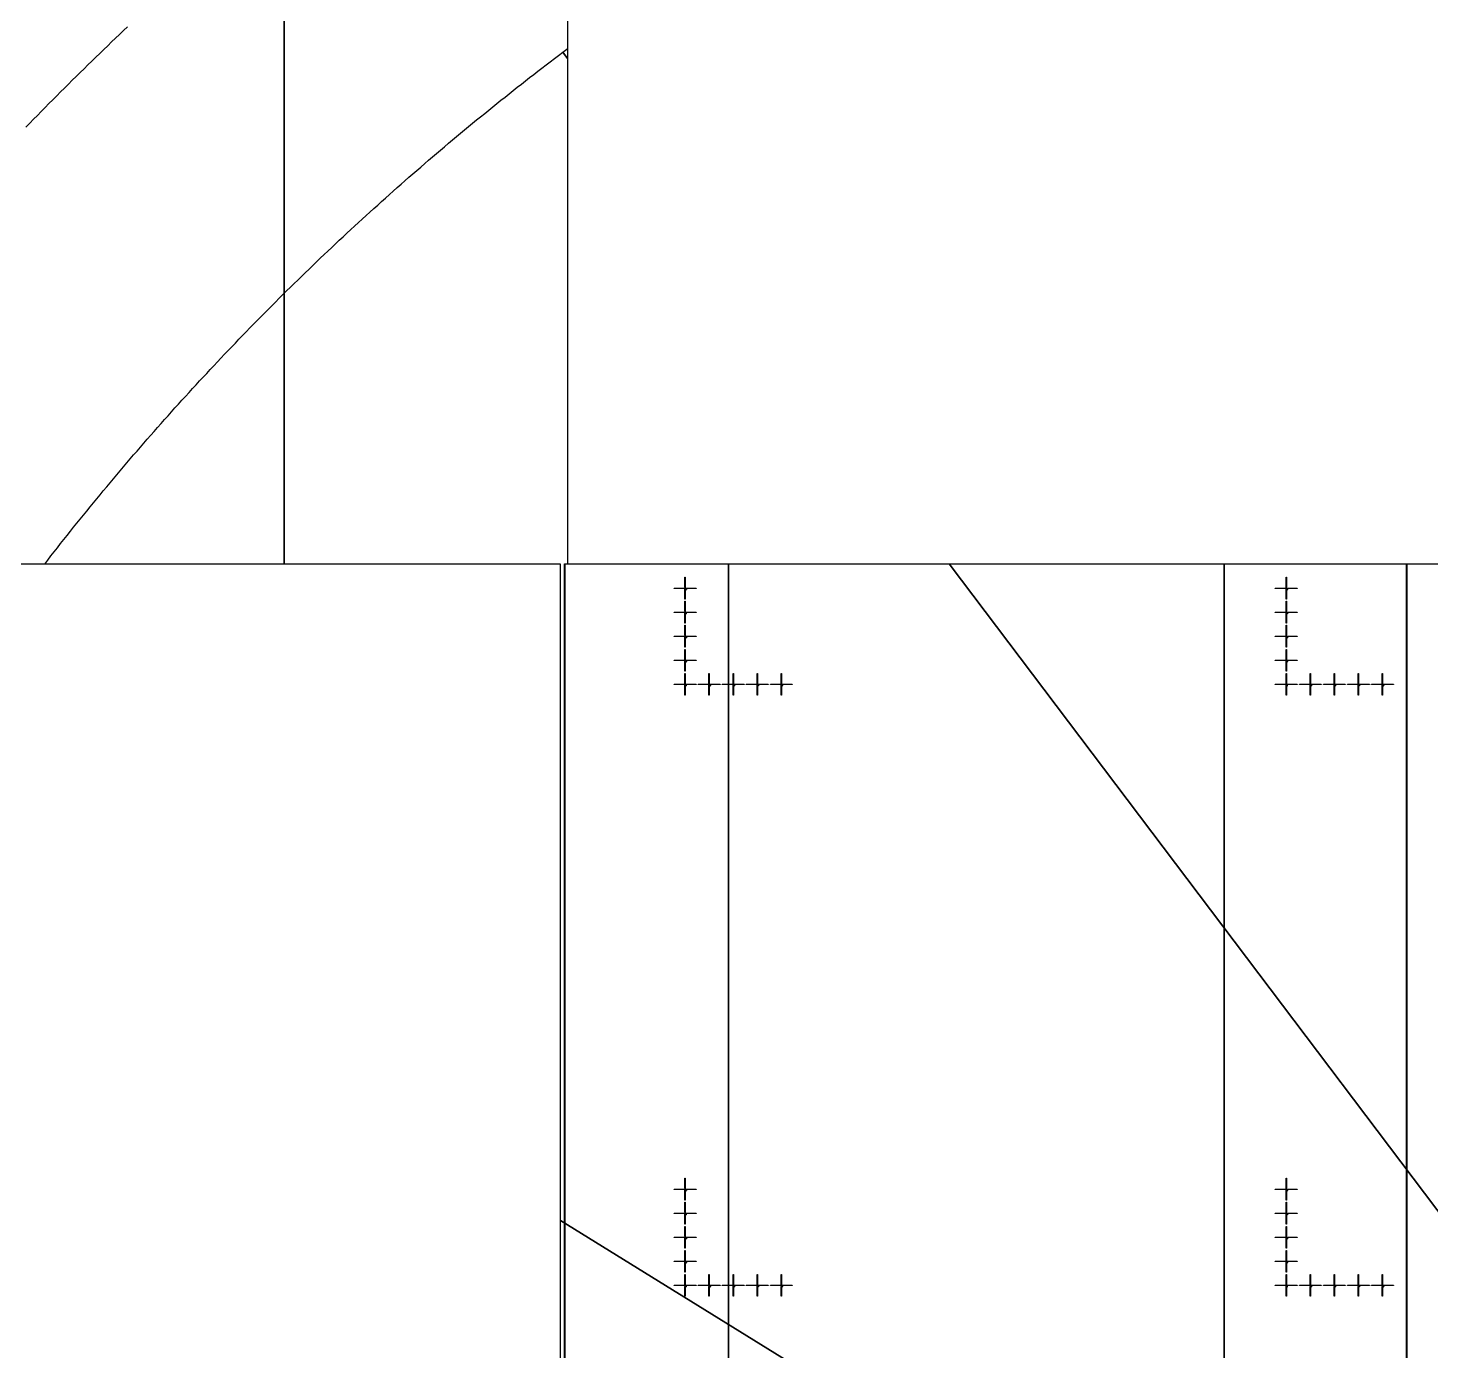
# Model space of a CAD drawing. Extents: x -25400 to 25400, y -24113 to 25400.
# Drawn here: x -18247 to -6579, y 7470 to 18476 of the extents above; entities that cross this region are included whole.
import ezdxf

# ---------------------------------------------------------------- set-up
doc = ezdxf.new("R2010")
doc.units = 0
for name, color, linetype in [('L0D0', 2, 'CONTINUOUS'), ('L1D0', 3, 'CONTINUOUS'), ('L3D0', 4, 'CONTINUOUS')]:
    doc.layers.add(name, color=color, linetype=linetype)

msp = doc.modelspace()

# ---------------------------------------------------------------- linework, layer by layer
at = {"layer": 'L0D0'}
for points in [[(-13760, 20943), (-13760, 14018.85), (-12421.944, 14018.85), (-12421.944, -22155.255)], [(-16115.797, 19632.653), (-16115.797, 14017), (-19309.859, 14017)], [(-13818, 7015.85), (-13818, 14017), (-16115.797, 14017), (-16115.797, 19632.653)], [(-18264.88, 17650.897), (-18233.091, 17683.732), (-18201.243, 17716.51), (-18169.336, 17749.231), (-18137.371, 17781.895), (-18105.346, 17814.501), (-18073.263, 17847.049), (-18041.122, 17879.54), (-18008.922, 17911.972), (-17976.663, 17944.347), (-17944.347, 17976.663), (-17911.972, 18008.922), (-17879.54, 18041.122), (-17847.049, 18073.263), (-17814.501, 18105.346), (-17781.895, 18137.371), (-17749.231, 18169.336), (-17716.51, 18201.243), (-17683.732, 18233.091), (-17650.897, 18264.88), (-17618.004, 18296.61), (-17585.054, 18328.281), (-17552.047, 18359.892), (-17518.984, 18391.444), (-17485.864, 18422.936), (-17452.687, 18454.369), (-17419.454, 18485.741)], [(-12421.944, -22155.255), (-12421.944, 14018.85), (-8299.673, 14018.85), (-8299.673, -24005.737)], [(-13818, 7015.85), (-13818, 8555.744), (0, 0)]]:
    msp.add_lwpolyline(points, dxfattribs=at)
for points in [[(0, 0), (-13818, 8555.744), (-13818, 14017), (-18108.939, 14017), (-18083.238, 14050.143), (-18056.575, 14084.392), (-18029.847, 14118.591), (-18003.055, 14152.739), (-17976.198, 14186.836), (-17949.276, 14220.882), (-17922.29, 14254.877), (-17895.239, 14288.821), (-17868.124, 14322.714), (-17840.945, 14356.555), (-17813.702, 14390.345), (-17786.395, 14424.083), (-17759.024, 14457.769), (-17731.589, 14491.403), (-17704.09, 14524.985), (-17676.528, 14558.515), (-17648.903, 14591.992), (-17621.214, 14625.417), (-17593.461, 14658.79), (-17565.646, 14692.11), (-17537.767, 14725.377), (-17509.825, 14758.591), (-17481.821, 14791.753), (-17453.753, 14824.861), (-17425.623, 14857.916), (-17397.431, 14890.917), (-17369.175, 14923.865), (-17340.858, 14956.759), (-17312.478, 14989.6), (-17284.036, 15022.387), (-17255.532, 15055.12), (-17226.966, 15087.798), (-17198.337, 15120.423), (-17169.648, 15152.993), (-17140.896, 15185.509), (-17112.083, 15217.97), (-17083.208, 15250.377), (-17054.273, 15282.728), (-17025.275, 15315.025), (-16996.217, 15347.267), (-16967.098, 15379.454), (-16937.917, 15411.585), (-16908.676, 15443.661), (-16879.374, 15475.682), (-16850.011, 15507.647), (-16820.588, 15539.556), (-16791.105, 15571.41), (-16761.561, 15603.207), (-16731.957, 15634.949), (-16702.293, 15666.634), (-16672.568, 15698.263), (-16642.784, 15729.836), (-16612.94, 15761.352), (-16583.037, 15792.811), (-16553.074, 15824.214), (-16523.051, 15855.56), (-16492.969, 15886.849), (-16462.828, 15918.081), (-16432.627, 15949.256), (-16402.368, 15980.373), (-16372.05, 16011.433), (-16341.673, 16042.436), (-16311.237, 16073.38), (-16280.742, 16104.268), (-16250.189, 16135.097), (-16219.578, 16165.868), (-16188.908, 16196.581), (-16158.181, 16227.236), (-16127.395, 16257.833), (-16096.551, 16288.371), (-16065.65, 16318.851), (-16034.69, 16349.272), (-16003.673, 16379.635), (-15972.599, 16409.938), (-15941.467, 16440.183), (-15910.278, 16470.369), (-15879.032, 16500.495), (-15847.729, 16530.562), (-15816.369, 16560.57), (-15784.952, 16590.518), (-15753.478, 16620.407), (-15721.948, 16650.236), (-15690.361, 16680.005), (-15658.718, 16709.714), (-15627.019, 16739.363), (-15595.263, 16768.952), (-15563.452, 16798.481), (-15531.584, 16827.95), (-15499.661, 16857.358), (-15467.682, 16886.705), (-15435.648, 16915.992), (-15403.558, 16945.218), (-15371.412, 16974.383), (-15339.212, 17003.487), (-15306.956, 17032.53), (-15274.646, 17061.512), (-15242.28, 17090.433), (-15209.86, 17119.292), (-15177.385, 17148.09), (-15144.856, 17176.826), (-15112.272, 17205.5), (-15079.634, 17234.113), (-15046.941, 17262.664), (-15014.195, 17291.152), (-14981.395, 17319.579), (-14948.541, 17347.943), (-14915.633, 17376.245), (-14882.672, 17404.485), (-14849.657, 17432.662), (-14816.589, 17460.776), (-14783.467, 17488.828), (-14750.293, 17516.817), (-14717.065, 17544.743), (-14683.785, 17572.605), (-14650.452, 17600.405), (-14617.066, 17628.142), (-14583.628, 17655.815), (-14550.137, 17683.425), (-14516.594, 17710.971), (-14482.999, 17738.454), (-14449.352, 17765.873), (-14415.653, 17793.228), (-14381.902, 17820.519), (-14348.1, 17847.746), (-14314.246, 17874.909), (-14280.34, 17902.008), (-14246.384, 17929.042), (-14212.376, 17956.012), (-14178.317, 17982.918), (-14144.207, 18009.759), (-14110.046, 18036.535), (-14075.835, 18063.247), (-14041.573, 18089.893), (-14007.26, 18116.475), (-13972.897, 18142.991), (-13938.484, 18169.443), (-13904.021, 18195.829), (-13869.508, 18222.15), (-13834.946, 18248.405), (-13800.333, 18274.595), (-13760, 18221.185), (-13760, 14018.85), (-10586.544, 14018.85)], [(-13760, 18221.185), (-13800.333, 18274.595), (-13765.671, 18300.719), (-13760, 18304.976)], [(0, 0), (-10586.544, 14018.85), (-3988.706, 14018.85)], [(-7983.296, -24112.788), (-7996.667, -24108.366), (-8040.032, -24093.939), (-8083.372, -24079.433), (-8126.685, -24064.85), (-8169.972, -24050.188), (-8213.232, -24035.449), (-8256.466, -24020.632), (-8299.673, -24005.737), (-8299.673, 14018.85), (0, 14018.85), (0, 0), (-4251.735, -24112.788)]]:
    msp.add_lwpolyline(points, close=True, dxfattribs=at)
at = {"layer": 'L1D0'}
for points in [[(-12783.75, 13823.85), (-12783.75, 13906.85), (-12781.25, 13906.85), (-12781.25, 13823.85)], [(-7783.75, 13823.85), (-7783.75, 13906.85), (-7781.25, 13906.85), (-7781.25, 13823.85)], [(-12873.5, 13814.6), (-12873.5, 13817.1), (-12790.5, 13817.1), (-12790.5, 13814.6)], [(-12782.7, 13810.85), (-12782.7, 13815.65), (-12787.5, 13815.65), (-12787.5, 13816.05), (-12782.7, 13816.05), (-12782.7, 13820.85), (-12782.3, 13820.85), (-12782.3, 13816.05), (-12777.5, 13816.05), (-12777.5, 13815.65), (-12782.3, 13815.65), (-12782.3, 13810.85)], [(-12783.75, 13724.85), (-12783.75, 13807.85), (-12781.25, 13807.85), (-12781.25, 13724.85)], [(-12776.5, 13805.294), (-12776.5, 13808.85), (-12772.056, 13808.85), (-12772.056, 13807.961), (-12775.611, 13807.961), (-12775.611, 13806.183), (-12772.944, 13806.183), (-12772.944, 13805.294)], [(-12776.5, 13802.628), (-12776.5, 13803.517), (-12772.944, 13803.517), (-12772.944, 13802.628)], [(-12774.5, 13814.6), (-12774.5, 13817.1), (-12691.5, 13817.1), (-12691.5, 13814.6)], [(-12772.944, 13803.517), (-12772.944, 13805.294), (-12772.056, 13805.294), (-12772.056, 13803.517)], [(-7873.5, 13814.6), (-7873.5, 13817.1), (-7790.5, 13817.1), (-7790.5, 13814.6)], [(-7782.7, 13810.85), (-7782.7, 13815.65), (-7787.5, 13815.65), (-7787.5, 13816.05), (-7782.7, 13816.05), (-7782.7, 13820.85), (-7782.3, 13820.85), (-7782.3, 13816.05), (-7777.5, 13816.05), (-7777.5, 13815.65), (-7782.3, 13815.65), (-7782.3, 13810.85)], [(-7783.75, 13724.85), (-7783.75, 13807.85), (-7781.25, 13807.85), (-7781.25, 13724.85)], [(-7776.5, 13805.294), (-7776.5, 13808.85), (-7772.056, 13808.85), (-7772.056, 13807.961), (-7775.611, 13807.961), (-7775.611, 13806.183), (-7772.944, 13806.183), (-7772.944, 13805.294)], [(-7776.5, 13802.628), (-7776.5, 13803.517), (-7772.944, 13803.517), (-7772.944, 13802.628)], [(-7774.5, 13814.6), (-7774.5, 13817.1), (-7691.5, 13817.1), (-7691.5, 13814.6)], [(-7772.944, 13803.517), (-7772.944, 13805.294), (-7772.056, 13805.294), (-7772.056, 13803.517)], [(-12783.75, 13623.85), (-12783.75, 13706.85), (-12781.25, 13706.85), (-12781.25, 13623.85)], [(-7783.75, 13623.85), (-7783.75, 13706.85), (-7781.25, 13706.85), (-7781.25, 13623.85)], [(-12873.5, 13614.6), (-12873.5, 13617.1), (-12790.5, 13617.1), (-12790.5, 13614.6)], [(-12782.7, 13610.85), (-12782.7, 13615.65), (-12787.5, 13615.65), (-12787.5, 13616.05), (-12782.7, 13616.05), (-12782.7, 13620.85), (-12782.3, 13620.85), (-12782.3, 13616.05), (-12777.5, 13616.05), (-12777.5, 13615.65), (-12782.3, 13615.65), (-12782.3, 13610.85)], [(-12783.75, 13524.85), (-12783.75, 13607.85), (-12781.25, 13607.85), (-12781.25, 13524.85)], [(-12773.833, 13602.628), (-12773.833, 13604.406), (-12776.5, 13604.406), (-12776.5, 13606.183), (-12775.611, 13606.183), (-12775.611, 13605.294), (-12773.833, 13605.294), (-12773.833, 13607.961), (-12774.722, 13607.961), (-12774.722, 13608.85), (-12772.944, 13608.85), (-12772.944, 13605.294), (-12772.056, 13605.294), (-12772.056, 13604.406), (-12772.944, 13604.406), (-12772.944, 13602.628)], [(-12775.611, 13606.183), (-12775.611, 13607.961), (-12774.722, 13607.961), (-12774.722, 13606.183)], [(-12774.5, 13614.6), (-12774.5, 13617.1), (-12691.5, 13617.1), (-12691.5, 13614.6)], [(-7873.5, 13614.6), (-7873.5, 13617.1), (-7790.5, 13617.1), (-7790.5, 13614.6)], [(-7782.7, 13610.85), (-7782.7, 13615.65), (-7787.5, 13615.65), (-7787.5, 13616.05), (-7782.7, 13616.05), (-7782.7, 13620.85), (-7782.3, 13620.85), (-7782.3, 13616.05), (-7777.5, 13616.05), (-7777.5, 13615.65), (-7782.3, 13615.65), (-7782.3, 13610.85)], [(-7783.75, 13524.85), (-7783.75, 13607.85), (-7781.25, 13607.85), (-7781.25, 13524.85)], [(-7773.833, 13602.628), (-7773.833, 13604.406), (-7776.5, 13604.406), (-7776.5, 13606.183), (-7775.611, 13606.183), (-7775.611, 13605.294), (-7773.833, 13605.294), (-7773.833, 13607.961), (-7774.722, 13607.961), (-7774.722, 13608.85), (-7772.944, 13608.85), (-7772.944, 13605.294), (-7772.056, 13605.294), (-7772.056, 13604.406), (-7772.944, 13604.406), (-7772.944, 13602.628)], [(-7775.611, 13606.183), (-7775.611, 13607.961), (-7774.722, 13607.961), (-7774.722, 13606.183)], [(-7774.5, 13614.6), (-7774.5, 13617.1), (-7691.5, 13617.1), (-7691.5, 13614.6)], [(-12782.7, 13410.85), (-12782.7, 13415.65), (-12787.5, 13415.65), (-12787.5, 13416.05), (-12782.7, 13416.05), (-12782.7, 13420.85), (-12782.3, 13420.85), (-12782.3, 13416.05), (-12777.5, 13416.05), (-12777.5, 13415.65), (-12782.3, 13415.65), (-12782.3, 13410.85)], [(-12783.75, 13423.85), (-12783.75, 13506.85), (-12781.25, 13506.85), (-12781.25, 13423.85)], [(-7782.7, 13410.85), (-7782.7, 13415.65), (-7787.5, 13415.65), (-7787.5, 13416.05), (-7782.7, 13416.05), (-7782.7, 13420.85), (-7782.3, 13420.85), (-7782.3, 13416.05), (-7777.5, 13416.05), (-7777.5, 13415.65), (-7782.3, 13415.65), (-7782.3, 13410.85)], [(-7783.75, 13423.85), (-7783.75, 13506.85), (-7781.25, 13506.85), (-7781.25, 13423.85)], [(-12873.5, 13414.6), (-12873.5, 13417.1), (-12790.5, 13417.1), (-12790.5, 13414.6)], [(-12783.75, 13324.85), (-12783.75, 13407.85), (-12781.25, 13407.85), (-12781.25, 13324.85)], [(-12783.75, 13223.85), (-12783.75, 13306.85), (-12781.25, 13306.85), (-12781.25, 13223.85)], [(-12776.5, 13407.961), (-12776.5, 13408.85), (-12772.944, 13408.85), (-12772.944, 13407.961)], [(-12776.5, 13402.628), (-12776.5, 13403.517), (-12772.944, 13403.517), (-12772.944, 13402.628)], [(-12775.611, 13405.294), (-12775.611, 13406.183), (-12772.944, 13406.183), (-12772.944, 13405.294)], [(-12774.5, 13414.6), (-12774.5, 13417.1), (-12691.5, 13417.1), (-12691.5, 13414.6)], [(-12772.944, 13406.183), (-12772.944, 13407.961), (-12772.056, 13407.961), (-12772.056, 13406.183)], [(-12772.944, 13403.517), (-12772.944, 13405.294), (-12772.056, 13405.294), (-12772.056, 13403.517)], [(-7873.5, 13414.6), (-7873.5, 13417.1), (-7790.5, 13417.1), (-7790.5, 13414.6)], [(-7783.75, 13324.85), (-7783.75, 13407.85), (-7781.25, 13407.85), (-7781.25, 13324.85)], [(-7783.75, 13223.85), (-7783.75, 13306.85), (-7781.25, 13306.85), (-7781.25, 13223.85)], [(-7776.5, 13407.961), (-7776.5, 13408.85), (-7772.944, 13408.85), (-7772.944, 13407.961)], [(-7776.5, 13402.628), (-7776.5, 13403.517), (-7772.944, 13403.517), (-7772.944, 13402.628)], [(-7775.611, 13405.294), (-7775.611, 13406.183), (-7772.944, 13406.183), (-7772.944, 13405.294)], [(-7774.5, 13414.6), (-7774.5, 13417.1), (-7691.5, 13417.1), (-7691.5, 13414.6)], [(-7772.944, 13406.183), (-7772.944, 13407.961), (-7772.056, 13407.961), (-7772.056, 13406.183)], [(-7772.944, 13403.517), (-7772.944, 13405.294), (-7772.056, 13405.294), (-7772.056, 13403.517)], [(-12873.5, 13214.6), (-12873.5, 13217.1), (-12790.5, 13217.1), (-12790.5, 13214.6)], [(-12782.7, 13210.85), (-12782.7, 13215.65), (-12787.5, 13215.65), (-12787.5, 13216.05), (-12782.7, 13216.05), (-12782.7, 13220.85), (-12782.3, 13220.85), (-12782.3, 13216.05), (-12777.5, 13216.05), (-12777.5, 13215.65), (-12782.3, 13215.65), (-12782.3, 13210.85)], [(-12783.75, 13124.85), (-12783.75, 13207.85), (-12781.25, 13207.85), (-12781.25, 13124.85)], [(-12776.5, 13207.072), (-12776.5, 13207.961), (-12775.611, 13207.961), (-12775.611, 13207.072)], [(-12776.5, 13202.628), (-12776.5, 13204.406), (-12775.611, 13204.406), (-12775.611, 13203.517), (-12772.056, 13203.517), (-12772.056, 13202.628)], [(-12775.611, 13207.961), (-12775.611, 13208.85), (-12772.944, 13208.85), (-12772.944, 13207.961)], [(-12775.611, 13204.406), (-12775.611, 13205.294), (-12773.833, 13205.294), (-12773.833, 13204.406)], [(-12774.5, 13214.6), (-12774.5, 13217.1), (-12691.5, 13217.1), (-12691.5, 13214.6)], [(-12773.833, 13205.294), (-12773.833, 13206.183), (-12772.944, 13206.183), (-12772.944, 13205.294)], [(-12772.944, 13206.183), (-12772.944, 13207.961), (-12772.056, 13207.961), (-12772.056, 13206.183)], [(-7873.5, 13214.6), (-7873.5, 13217.1), (-7790.5, 13217.1), (-7790.5, 13214.6)], [(-7782.7, 13210.85), (-7782.7, 13215.65), (-7787.5, 13215.65), (-7787.5, 13216.05), (-7782.7, 13216.05), (-7782.7, 13220.85), (-7782.3, 13220.85), (-7782.3, 13216.05), (-7777.5, 13216.05), (-7777.5, 13215.65), (-7782.3, 13215.65), (-7782.3, 13210.85)], [(-7783.75, 13124.85), (-7783.75, 13207.85), (-7781.25, 13207.85), (-7781.25, 13124.85)], [(-7776.5, 13207.072), (-7776.5, 13207.961), (-7775.611, 13207.961), (-7775.611, 13207.072)], [(-7776.5, 13202.628), (-7776.5, 13204.406), (-7775.611, 13204.406), (-7775.611, 13203.517), (-7772.056, 13203.517), (-7772.056, 13202.628)], [(-7775.611, 13207.961), (-7775.611, 13208.85), (-7772.944, 13208.85), (-7772.944, 13207.961)], [(-7775.611, 13204.406), (-7775.611, 13205.294), (-7773.833, 13205.294), (-7773.833, 13204.406)], [(-7774.5, 13214.6), (-7774.5, 13217.1), (-7691.5, 13217.1), (-7691.5, 13214.6)], [(-7773.833, 13205.294), (-7773.833, 13206.183), (-7772.944, 13206.183), (-7772.944, 13205.294)], [(-7772.944, 13206.183), (-7772.944, 13207.961), (-7772.056, 13207.961), (-7772.056, 13206.183)], [(-12783.75, 13023.85), (-12783.75, 13106.85), (-12781.25, 13106.85), (-12781.25, 13023.85)], [(-12583.75, 13023.85), (-12583.75, 13106.85), (-12581.25, 13106.85), (-12581.25, 13023.85)], [(-12383.75, 13023.85), (-12383.75, 13106.85), (-12381.25, 13106.85), (-12381.25, 13023.85)], [(-12183.75, 13023.85), (-12183.75, 13106.85), (-12181.25, 13106.85), (-12181.25, 13023.85)], [(-11983.75, 13023.85), (-11983.75, 13106.85), (-11981.25, 13106.85), (-11981.25, 13023.85)], [(-7783.75, 13023.85), (-7783.75, 13106.85), (-7781.25, 13106.85), (-7781.25, 13023.85)], [(-7583.75, 13023.85), (-7583.75, 13106.85), (-7581.25, 13106.85), (-7581.25, 13023.85)], [(-7383.75, 13023.85), (-7383.75, 13106.85), (-7381.25, 13106.85), (-7381.25, 13023.85)], [(-7183.75, 13023.85), (-7183.75, 13106.85), (-7181.25, 13106.85), (-7181.25, 13023.85)], [(-6983.75, 13023.85), (-6983.75, 13106.85), (-6981.25, 13106.85), (-6981.25, 13023.85)], [(-12873.5, 13014.6), (-12873.5, 13017.1), (-12790.5, 13017.1), (-12790.5, 13014.6)], [(-12782.7, 13010.85), (-12782.7, 13015.65), (-12787.5, 13015.65), (-12787.5, 13016.05), (-12782.7, 13016.05), (-12782.7, 13020.85), (-12782.3, 13020.85), (-12782.3, 13016.05), (-12777.5, 13016.05), (-12777.5, 13015.65), (-12782.3, 13015.65), (-12782.3, 13010.85)], [(-12783.75, 12924.85), (-12783.75, 13007.85), (-12781.25, 13007.85), (-12781.25, 12924.85)], [(-12775.611, 13002.628), (-12775.611, 13003.517), (-12774.722, 13003.517), (-12774.722, 13007.072), (-12775.611, 13007.072), (-12775.611, 13007.961), (-12774.722, 13007.961), (-12774.722, 13008.85), (-12773.833, 13008.85), (-12773.833, 13003.517), (-12772.944, 13003.517), (-12772.944, 13002.628)], [(-12774.5, 13014.6), (-12774.5, 13017.1), (-12691.5, 13017.1), (-12691.5, 13014.6)], [(-12673.5, 13014.6), (-12673.5, 13017.1), (-12590.5, 13017.1), (-12590.5, 13014.6)], [(-12582.7, 13010.85), (-12582.7, 13015.65), (-12587.5, 13015.65), (-12587.5, 13016.05), (-12582.7, 13016.05), (-12582.7, 13020.85), (-12582.3, 13020.85), (-12582.3, 13016.05), (-12577.5, 13016.05), (-12577.5, 13015.65), (-12582.3, 13015.65), (-12582.3, 13010.85)], [(-12583.75, 12924.85), (-12583.75, 13007.85), (-12581.25, 13007.85), (-12581.25, 12924.85)], [(-12576.5, 13007.072), (-12576.5, 13007.961), (-12575.611, 13007.961), (-12575.611, 13007.072)], [(-12576.5, 13002.628), (-12576.5, 13004.406), (-12575.611, 13004.406), (-12575.611, 13003.517), (-12572.056, 13003.517), (-12572.056, 13002.628)], [(-12575.611, 13007.961), (-12575.611, 13008.85), (-12572.944, 13008.85), (-12572.944, 13007.961)], [(-12575.611, 13004.406), (-12575.611, 13005.294), (-12573.833, 13005.294), (-12573.833, 13004.406)], [(-12574.5, 13014.6), (-12574.5, 13017.1), (-12491.5, 13017.1), (-12491.5, 13014.6)], [(-12573.833, 13005.294), (-12573.833, 13006.183), (-12572.944, 13006.183), (-12572.944, 13005.294)], [(-12572.944, 13006.183), (-12572.944, 13007.961), (-12572.056, 13007.961), (-12572.056, 13006.183)], [(-12473.5, 13014.6), (-12473.5, 13017.1), (-12390.5, 13017.1), (-12390.5, 13014.6)], [(-12382.7, 13010.85), (-12382.7, 13015.65), (-12387.5, 13015.65), (-12387.5, 13016.05), (-12382.7, 13016.05), (-12382.7, 13020.85), (-12382.3, 13020.85), (-12382.3, 13016.05), (-12377.5, 13016.05), (-12377.5, 13015.65), (-12382.3, 13015.65), (-12382.3, 13010.85)], [(-12383.75, 12924.85), (-12383.75, 13007.85), (-12381.25, 13007.85), (-12381.25, 12924.85)], [(-12376.5, 13007.961), (-12376.5, 13008.85), (-12372.944, 13008.85), (-12372.944, 13007.961)], [(-12376.5, 13002.628), (-12376.5, 13003.517), (-12372.944, 13003.517), (-12372.944, 13002.628)], [(-12375.611, 13005.294), (-12375.611, 13006.183), (-12372.944, 13006.183), (-12372.944, 13005.294)], [(-12374.5, 13014.6), (-12374.5, 13017.1), (-12291.5, 13017.1), (-12291.5, 13014.6)], [(-12372.944, 13006.183), (-12372.944, 13007.961), (-12372.056, 13007.961), (-12372.056, 13006.183)], [(-12372.944, 13003.517), (-12372.944, 13005.294), (-12372.056, 13005.294), (-12372.056, 13003.517)], [(-12273.5, 13014.6), (-12273.5, 13017.1), (-12190.5, 13017.1), (-12190.5, 13014.6)], [(-12182.7, 13010.85), (-12182.7, 13015.65), (-12187.5, 13015.65), (-12187.5, 13016.05), (-12182.7, 13016.05), (-12182.7, 13020.85), (-12182.3, 13020.85), (-12182.3, 13016.05), (-12177.5, 13016.05), (-12177.5, 13015.65), (-12182.3, 13015.65), (-12182.3, 13010.85)], [(-12183.75, 12924.85), (-12183.75, 13007.85), (-12181.25, 13007.85), (-12181.25, 12924.85)], [(-12173.833, 13002.628), (-12173.833, 13004.406), (-12176.5, 13004.406), (-12176.5, 13006.183), (-12175.611, 13006.183), (-12175.611, 13005.294), (-12173.833, 13005.294), (-12173.833, 13007.961), (-12174.722, 13007.961), (-12174.722, 13008.85), (-12172.944, 13008.85), (-12172.944, 13005.294), (-12172.056, 13005.294), (-12172.056, 13004.406), (-12172.944, 13004.406), (-12172.944, 13002.628)], [(-12175.611, 13006.183), (-12175.611, 13007.961), (-12174.722, 13007.961), (-12174.722, 13006.183)], [(-12174.5, 13014.6), (-12174.5, 13017.1), (-12091.5, 13017.1), (-12091.5, 13014.6)], [(-12073.5, 13014.6), (-12073.5, 13017.1), (-11990.5, 13017.1), (-11990.5, 13014.6)], [(-11982.7, 13010.85), (-11982.7, 13015.65), (-11987.5, 13015.65), (-11987.5, 13016.05), (-11982.7, 13016.05), (-11982.7, 13020.85), (-11982.3, 13020.85), (-11982.3, 13016.05), (-11977.5, 13016.05), (-11977.5, 13015.65), (-11982.3, 13015.65), (-11982.3, 13010.85)], [(-11983.75, 12924.85), (-11983.75, 13007.85), (-11981.25, 13007.85), (-11981.25, 12924.85)], [(-11976.5, 13005.294), (-11976.5, 13008.85), (-11972.056, 13008.85), (-11972.056, 13007.961), (-11975.611, 13007.961), (-11975.611, 13006.183), (-11972.944, 13006.183), (-11972.944, 13005.294)], [(-11976.5, 13002.628), (-11976.5, 13003.517), (-11972.944, 13003.517), (-11972.944, 13002.628)], [(-11974.5, 13014.6), (-11974.5, 13017.1), (-11891.5, 13017.1), (-11891.5, 13014.6)], [(-11972.944, 13003.517), (-11972.944, 13005.294), (-11972.056, 13005.294), (-11972.056, 13003.517)], [(-7873.5, 13014.6), (-7873.5, 13017.1), (-7790.5, 13017.1), (-7790.5, 13014.6)], [(-7782.7, 13010.85), (-7782.7, 13015.65), (-7787.5, 13015.65), (-7787.5, 13016.05), (-7782.7, 13016.05), (-7782.7, 13020.85), (-7782.3, 13020.85), (-7782.3, 13016.05), (-7777.5, 13016.05), (-7777.5, 13015.65), (-7782.3, 13015.65), (-7782.3, 13010.85)], [(-7783.75, 12924.85), (-7783.75, 13007.85), (-7781.25, 13007.85), (-7781.25, 12924.85)], [(-7775.611, 13002.628), (-7775.611, 13003.517), (-7774.722, 13003.517), (-7774.722, 13007.072), (-7775.611, 13007.072), (-7775.611, 13007.961), (-7774.722, 13007.961), (-7774.722, 13008.85), (-7773.833, 13008.85), (-7773.833, 13003.517), (-7772.944, 13003.517), (-7772.944, 13002.628)], [(-7774.5, 13014.6), (-7774.5, 13017.1), (-7691.5, 13017.1), (-7691.5, 13014.6)], [(-7673.5, 13014.6), (-7673.5, 13017.1), (-7590.5, 13017.1), (-7590.5, 13014.6)], [(-7582.7, 13010.85), (-7582.7, 13015.65), (-7587.5, 13015.65), (-7587.5, 13016.05), (-7582.7, 13016.05), (-7582.7, 13020.85), (-7582.3, 13020.85), (-7582.3, 13016.05), (-7577.5, 13016.05), (-7577.5, 13015.65), (-7582.3, 13015.65), (-7582.3, 13010.85)], [(-7583.75, 12924.85), (-7583.75, 13007.85), (-7581.25, 13007.85), (-7581.25, 12924.85)], [(-7576.5, 13007.072), (-7576.5, 13007.961), (-7575.611, 13007.961), (-7575.611, 13007.072)], [(-7576.5, 13002.628), (-7576.5, 13004.406), (-7575.611, 13004.406), (-7575.611, 13003.517), (-7572.056, 13003.517), (-7572.056, 13002.628)], [(-7575.611, 13007.961), (-7575.611, 13008.85), (-7572.944, 13008.85), (-7572.944, 13007.961)], [(-7575.611, 13004.406), (-7575.611, 13005.294), (-7573.833, 13005.294), (-7573.833, 13004.406)], [(-7574.5, 13014.6), (-7574.5, 13017.1), (-7491.5, 13017.1), (-7491.5, 13014.6)], [(-7573.833, 13005.294), (-7573.833, 13006.183), (-7572.944, 13006.183), (-7572.944, 13005.294)], [(-7572.944, 13006.183), (-7572.944, 13007.961), (-7572.056, 13007.961), (-7572.056, 13006.183)], [(-7473.5, 13014.6), (-7473.5, 13017.1), (-7390.5, 13017.1), (-7390.5, 13014.6)], [(-7382.7, 13010.85), (-7382.7, 13015.65), (-7387.5, 13015.65), (-7387.5, 13016.05), (-7382.7, 13016.05), (-7382.7, 13020.85), (-7382.3, 13020.85), (-7382.3, 13016.05), (-7377.5, 13016.05), (-7377.5, 13015.65), (-7382.3, 13015.65), (-7382.3, 13010.85)], [(-7383.75, 12924.85), (-7383.75, 13007.85), (-7381.25, 13007.85), (-7381.25, 12924.85)], [(-7376.5, 13007.961), (-7376.5, 13008.85), (-7372.944, 13008.85), (-7372.944, 13007.961)], [(-7376.5, 13002.628), (-7376.5, 13003.517), (-7372.944, 13003.517), (-7372.944, 13002.628)], [(-7375.611, 13005.294), (-7375.611, 13006.183), (-7372.944, 13006.183), (-7372.944, 13005.294)], [(-7374.5, 13014.6), (-7374.5, 13017.1), (-7291.5, 13017.1), (-7291.5, 13014.6)], [(-7372.944, 13006.183), (-7372.944, 13007.961), (-7372.056, 13007.961), (-7372.056, 13006.183)], [(-7372.944, 13003.517), (-7372.944, 13005.294), (-7372.056, 13005.294), (-7372.056, 13003.517)], [(-7273.5, 13014.6), (-7273.5, 13017.1), (-7190.5, 13017.1), (-7190.5, 13014.6)], [(-7182.7, 13010.85), (-7182.7, 13015.65), (-7187.5, 13015.65), (-7187.5, 13016.05), (-7182.7, 13016.05), (-7182.7, 13020.85), (-7182.3, 13020.85), (-7182.3, 13016.05), (-7177.5, 13016.05), (-7177.5, 13015.65), (-7182.3, 13015.65), (-7182.3, 13010.85)], [(-7183.75, 12924.85), (-7183.75, 13007.85), (-7181.25, 13007.85), (-7181.25, 12924.85)], [(-7173.833, 13002.628), (-7173.833, 13004.406), (-7176.5, 13004.406), (-7176.5, 13006.183), (-7175.611, 13006.183), (-7175.611, 13005.294), (-7173.833, 13005.294), (-7173.833, 13007.961), (-7174.722, 13007.961), (-7174.722, 13008.85), (-7172.944, 13008.85), (-7172.944, 13005.294), (-7172.056, 13005.294), (-7172.056, 13004.406), (-7172.944, 13004.406), (-7172.944, 13002.628)], [(-7175.611, 13006.183), (-7175.611, 13007.961), (-7174.722, 13007.961), (-7174.722, 13006.183)], [(-7174.5, 13014.6), (-7174.5, 13017.1), (-7091.5, 13017.1), (-7091.5, 13014.6)], [(-7073.5, 13014.6), (-7073.5, 13017.1), (-6990.5, 13017.1), (-6990.5, 13014.6)], [(-6982.7, 13010.85), (-6982.7, 13015.65), (-6987.5, 13015.65), (-6987.5, 13016.05), (-6982.7, 13016.05), (-6982.7, 13020.85), (-6982.3, 13020.85), (-6982.3, 13016.05), (-6977.5, 13016.05), (-6977.5, 13015.65), (-6982.3, 13015.65), (-6982.3, 13010.85)], [(-6983.75, 12924.85), (-6983.75, 13007.85), (-6981.25, 13007.85), (-6981.25, 12924.85)], [(-6976.5, 13005.294), (-6976.5, 13008.85), (-6972.056, 13008.85), (-6972.056, 13007.961), (-6975.611, 13007.961), (-6975.611, 13006.183), (-6972.944, 13006.183), (-6972.944, 13005.294)], [(-6976.5, 13002.628), (-6976.5, 13003.517), (-6972.944, 13003.517), (-6972.944, 13002.628)], [(-6974.5, 13014.6), (-6974.5, 13017.1), (-6891.5, 13017.1), (-6891.5, 13014.6)], [(-6972.944, 13003.517), (-6972.944, 13005.294), (-6972.056, 13005.294), (-6972.056, 13003.517)], [(-12783.75, 8823.85), (-12783.75, 8906.85), (-12781.25, 8906.85), (-12781.25, 8823.85)], [(-7783.75, 8823.85), (-7783.75, 8906.85), (-7781.25, 8906.85), (-7781.25, 8823.85)], [(-12873.5, 8814.6), (-12873.5, 8817.1), (-12790.5, 8817.1), (-12790.5, 8814.6)], [(-12782.7, 8810.85), (-12782.7, 8815.65), (-12787.5, 8815.65), (-12787.5, 8816.05), (-12782.7, 8816.05), (-12782.7, 8820.85), (-12782.3, 8820.85), (-12782.3, 8816.05), (-12777.5, 8816.05), (-12777.5, 8815.65), (-12782.3, 8815.65), (-12782.3, 8810.85)], [(-12783.75, 8724.85), (-12783.75, 8807.85), (-12781.25, 8807.85), (-12781.25, 8724.85)], [(-12776.5, 8805.294), (-12776.5, 8808.85), (-12772.056, 8808.85), (-12772.056, 8807.961), (-12775.611, 8807.961), (-12775.611, 8806.183), (-12772.944, 8806.183), (-12772.944, 8805.294)], [(-12776.5, 8802.628), (-12776.5, 8803.517), (-12772.944, 8803.517), (-12772.944, 8802.628)], [(-12774.5, 8814.6), (-12774.5, 8817.1), (-12691.5, 8817.1), (-12691.5, 8814.6)], [(-12772.944, 8803.517), (-12772.944, 8805.294), (-12772.056, 8805.294), (-12772.056, 8803.517)], [(-7873.5, 8814.6), (-7873.5, 8817.1), (-7790.5, 8817.1), (-7790.5, 8814.6)], [(-7782.7, 8810.85), (-7782.7, 8815.65), (-7787.5, 8815.65), (-7787.5, 8816.05), (-7782.7, 8816.05), (-7782.7, 8820.85), (-7782.3, 8820.85), (-7782.3, 8816.05), (-7777.5, 8816.05), (-7777.5, 8815.65), (-7782.3, 8815.65), (-7782.3, 8810.85)], [(-7783.75, 8724.85), (-7783.75, 8807.85), (-7781.25, 8807.85), (-7781.25, 8724.85)], [(-7776.5, 8805.294), (-7776.5, 8808.85), (-7772.056, 8808.85), (-7772.056, 8807.961), (-7775.611, 8807.961), (-7775.611, 8806.183), (-7772.944, 8806.183), (-7772.944, 8805.294)], [(-7776.5, 8802.628), (-7776.5, 8803.517), (-7772.944, 8803.517), (-7772.944, 8802.628)], [(-7774.5, 8814.6), (-7774.5, 8817.1), (-7691.5, 8817.1), (-7691.5, 8814.6)], [(-7772.944, 8803.517), (-7772.944, 8805.294), (-7772.056, 8805.294), (-7772.056, 8803.517)], [(-12783.75, 8623.85), (-12783.75, 8706.85), (-12781.25, 8706.85), (-12781.25, 8623.85)], [(-7783.75, 8623.85), (-7783.75, 8706.85), (-7781.25, 8706.85), (-7781.25, 8623.85)], [(-12873.5, 8614.6), (-12873.5, 8617.1), (-12790.5, 8617.1), (-12790.5, 8614.6)], [(-12782.7, 8610.85), (-12782.7, 8615.65), (-12787.5, 8615.65), (-12787.5, 8616.05), (-12782.7, 8616.05), (-12782.7, 8620.85), (-12782.3, 8620.85), (-12782.3, 8616.05), (-12777.5, 8616.05), (-12777.5, 8615.65), (-12782.3, 8615.65), (-12782.3, 8610.85)], [(-12783.75, 8524.85), (-12783.75, 8607.85), (-12781.25, 8607.85), (-12781.25, 8524.85)], [(-12773.833, 8602.628), (-12773.833, 8604.406), (-12776.5, 8604.406), (-12776.5, 8606.183), (-12775.611, 8606.183), (-12775.611, 8605.294), (-12773.833, 8605.294), (-12773.833, 8607.961), (-12774.722, 8607.961), (-12774.722, 8608.85), (-12772.944, 8608.85), (-12772.944, 8605.294), (-12772.056, 8605.294), (-12772.056, 8604.406), (-12772.944, 8604.406), (-12772.944, 8602.628)], [(-12775.611, 8606.183), (-12775.611, 8607.961), (-12774.722, 8607.961), (-12774.722, 8606.183)], [(-12774.5, 8614.6), (-12774.5, 8617.1), (-12691.5, 8617.1), (-12691.5, 8614.6)], [(-7873.5, 8614.6), (-7873.5, 8617.1), (-7790.5, 8617.1), (-7790.5, 8614.6)], [(-7782.7, 8610.85), (-7782.7, 8615.65), (-7787.5, 8615.65), (-7787.5, 8616.05), (-7782.7, 8616.05), (-7782.7, 8620.85), (-7782.3, 8620.85), (-7782.3, 8616.05), (-7777.5, 8616.05), (-7777.5, 8615.65), (-7782.3, 8615.65), (-7782.3, 8610.85)], [(-7783.75, 8524.85), (-7783.75, 8607.85), (-7781.25, 8607.85), (-7781.25, 8524.85)], [(-7773.833, 8602.628), (-7773.833, 8604.406), (-7776.5, 8604.406), (-7776.5, 8606.183), (-7775.611, 8606.183), (-7775.611, 8605.294), (-7773.833, 8605.294), (-7773.833, 8607.961), (-7774.722, 8607.961), (-7774.722, 8608.85), (-7772.944, 8608.85), (-7772.944, 8605.294), (-7772.056, 8605.294), (-7772.056, 8604.406), (-7772.944, 8604.406), (-7772.944, 8602.628)], [(-7775.611, 8606.183), (-7775.611, 8607.961), (-7774.722, 8607.961), (-7774.722, 8606.183)], [(-7774.5, 8614.6), (-7774.5, 8617.1), (-7691.5, 8617.1), (-7691.5, 8614.6)], [(-12873.5, 8414.6), (-12873.5, 8417.1), (-12790.5, 8417.1), (-12790.5, 8414.6)], [(-12782.7, 8410.85), (-12782.7, 8415.65), (-12787.5, 8415.65), (-12787.5, 8416.05), (-12782.7, 8416.05), (-12782.7, 8420.85), (-12782.3, 8420.85), (-12782.3, 8416.05), (-12777.5, 8416.05), (-12777.5, 8415.65), (-12782.3, 8415.65), (-12782.3, 8410.85)], [(-12783.75, 8423.85), (-12783.75, 8506.85), (-12781.25, 8506.85), (-12781.25, 8423.85)], [(-12783.75, 8324.85), (-12783.75, 8407.85), (-12781.25, 8407.85), (-12781.25, 8324.85)], [(-12776.5, 8407.961), (-12776.5, 8408.85), (-12772.944, 8408.85), (-12772.944, 8407.961)], [(-12776.5, 8402.628), (-12776.5, 8403.517), (-12772.944, 8403.517), (-12772.944, 8402.628)], [(-12775.611, 8405.294), (-12775.611, 8406.183), (-12772.944, 8406.183), (-12772.944, 8405.294)], [(-12774.5, 8414.6), (-12774.5, 8417.1), (-12691.5, 8417.1), (-12691.5, 8414.6)], [(-12772.944, 8406.183), (-12772.944, 8407.961), (-12772.056, 8407.961), (-12772.056, 8406.183)], [(-12772.944, 8403.517), (-12772.944, 8405.294), (-12772.056, 8405.294), (-12772.056, 8403.517)], [(-7873.5, 8414.6), (-7873.5, 8417.1), (-7790.5, 8417.1), (-7790.5, 8414.6)], [(-7782.7, 8410.85), (-7782.7, 8415.65), (-7787.5, 8415.65), (-7787.5, 8416.05), (-7782.7, 8416.05), (-7782.7, 8420.85), (-7782.3, 8420.85), (-7782.3, 8416.05), (-7777.5, 8416.05), (-7777.5, 8415.65), (-7782.3, 8415.65), (-7782.3, 8410.85)], [(-7783.75, 8423.85), (-7783.75, 8506.85), (-7781.25, 8506.85), (-7781.25, 8423.85)], [(-7783.75, 8324.85), (-7783.75, 8407.85), (-7781.25, 8407.85), (-7781.25, 8324.85)], [(-7776.5, 8407.961), (-7776.5, 8408.85), (-7772.944, 8408.85), (-7772.944, 8407.961)], [(-7776.5, 8402.628), (-7776.5, 8403.517), (-7772.944, 8403.517), (-7772.944, 8402.628)], [(-7775.611, 8405.294), (-7775.611, 8406.183), (-7772.944, 8406.183), (-7772.944, 8405.294)], [(-7774.5, 8414.6), (-7774.5, 8417.1), (-7691.5, 8417.1), (-7691.5, 8414.6)], [(-7772.944, 8406.183), (-7772.944, 8407.961), (-7772.056, 8407.961), (-7772.056, 8406.183)], [(-7772.944, 8403.517), (-7772.944, 8405.294), (-7772.056, 8405.294), (-7772.056, 8403.517)], [(-12783.75, 8223.85), (-12783.75, 8306.85), (-12781.25, 8306.85), (-12781.25, 8223.85)], [(-7783.75, 8223.85), (-7783.75, 8306.85), (-7781.25, 8306.85), (-7781.25, 8223.85)], [(-12873.5, 8214.6), (-12873.5, 8217.1), (-12790.5, 8217.1), (-12790.5, 8214.6)], [(-12782.7, 8210.85), (-12782.7, 8215.65), (-12787.5, 8215.65), (-12787.5, 8216.05), (-12782.7, 8216.05), (-12782.7, 8220.85), (-12782.3, 8220.85), (-12782.3, 8216.05), (-12777.5, 8216.05), (-12777.5, 8215.65), (-12782.3, 8215.65), (-12782.3, 8210.85)], [(-12783.75, 8124.85), (-12783.75, 8207.85), (-12781.25, 8207.85), (-12781.25, 8124.85)], [(-12776.5, 8207.072), (-12776.5, 8207.961), (-12775.611, 8207.961), (-12775.611, 8207.072)], [(-12776.5, 8202.628), (-12776.5, 8204.406), (-12775.611, 8204.406), (-12775.611, 8203.517), (-12772.056, 8203.517), (-12772.056, 8202.628)], [(-12775.611, 8207.961), (-12775.611, 8208.85), (-12772.944, 8208.85), (-12772.944, 8207.961)], [(-12775.611, 8204.406), (-12775.611, 8205.294), (-12773.833, 8205.294), (-12773.833, 8204.406)], [(-12774.5, 8214.6), (-12774.5, 8217.1), (-12691.5, 8217.1), (-12691.5, 8214.6)], [(-12773.833, 8205.294), (-12773.833, 8206.183), (-12772.944, 8206.183), (-12772.944, 8205.294)], [(-12772.944, 8206.183), (-12772.944, 8207.961), (-12772.056, 8207.961), (-12772.056, 8206.183)], [(-7873.5, 8214.6), (-7873.5, 8217.1), (-7790.5, 8217.1), (-7790.5, 8214.6)], [(-7782.7, 8210.85), (-7782.7, 8215.65), (-7787.5, 8215.65), (-7787.5, 8216.05), (-7782.7, 8216.05), (-7782.7, 8220.85), (-7782.3, 8220.85), (-7782.3, 8216.05), (-7777.5, 8216.05), (-7777.5, 8215.65), (-7782.3, 8215.65), (-7782.3, 8210.85)], [(-7783.75, 8124.85), (-7783.75, 8207.85), (-7781.25, 8207.85), (-7781.25, 8124.85)], [(-7776.5, 8207.072), (-7776.5, 8207.961), (-7775.611, 8207.961), (-7775.611, 8207.072)], [(-7776.5, 8202.628), (-7776.5, 8204.406), (-7775.611, 8204.406), (-7775.611, 8203.517), (-7772.056, 8203.517), (-7772.056, 8202.628)], [(-7775.611, 8207.961), (-7775.611, 8208.85), (-7772.944, 8208.85), (-7772.944, 8207.961)], [(-7775.611, 8204.406), (-7775.611, 8205.294), (-7773.833, 8205.294), (-7773.833, 8204.406)], [(-7774.5, 8214.6), (-7774.5, 8217.1), (-7691.5, 8217.1), (-7691.5, 8214.6)], [(-7773.833, 8205.294), (-7773.833, 8206.183), (-7772.944, 8206.183), (-7772.944, 8205.294)], [(-7772.944, 8206.183), (-7772.944, 8207.961), (-7772.056, 8207.961), (-7772.056, 8206.183)], [(-12783.75, 8023.85), (-12783.75, 8106.85), (-12781.25, 8106.85), (-12781.25, 8023.85)], [(-12583.75, 8023.85), (-12583.75, 8106.85), (-12581.25, 8106.85), (-12581.25, 8023.85)], [(-12383.75, 8023.85), (-12383.75, 8106.85), (-12381.25, 8106.85), (-12381.25, 8023.85)], [(-12183.75, 8023.85), (-12183.75, 8106.85), (-12181.25, 8106.85), (-12181.25, 8023.85)], [(-11983.75, 8023.85), (-11983.75, 8106.85), (-11981.25, 8106.85), (-11981.25, 8023.85)], [(-7783.75, 8023.85), (-7783.75, 8106.85), (-7781.25, 8106.85), (-7781.25, 8023.85)], [(-7583.75, 8023.85), (-7583.75, 8106.85), (-7581.25, 8106.85), (-7581.25, 8023.85)], [(-7383.75, 8023.85), (-7383.75, 8106.85), (-7381.25, 8106.85), (-7381.25, 8023.85)], [(-7183.75, 8023.85), (-7183.75, 8106.85), (-7181.25, 8106.85), (-7181.25, 8023.85)], [(-6983.75, 8023.85), (-6983.75, 8106.85), (-6981.25, 8106.85), (-6981.25, 8023.85)], [(-12873.5, 8014.6), (-12873.5, 8017.1), (-12790.5, 8017.1), (-12790.5, 8014.6)], [(-12782.7, 8010.85), (-12782.7, 8015.65), (-12787.5, 8015.65), (-12787.5, 8016.05), (-12782.7, 8016.05), (-12782.7, 8020.85), (-12782.3, 8020.85), (-12782.3, 8016.05), (-12777.5, 8016.05), (-12777.5, 8015.65), (-12782.3, 8015.65), (-12782.3, 8010.85)], [(-12783.75, 7924.85), (-12783.75, 8007.85), (-12781.25, 8007.85), (-12781.25, 7924.85)], [(-12775.611, 8002.628), (-12775.611, 8003.517), (-12774.722, 8003.517), (-12774.722, 8007.072), (-12775.611, 8007.072), (-12775.611, 8007.961), (-12774.722, 8007.961), (-12774.722, 8008.85), (-12773.833, 8008.85), (-12773.833, 8003.517), (-12772.944, 8003.517), (-12772.944, 8002.628)], [(-12774.5, 8014.6), (-12774.5, 8017.1), (-12691.5, 8017.1), (-12691.5, 8014.6)], [(-12673.5, 8014.6), (-12673.5, 8017.1), (-12590.5, 8017.1), (-12590.5, 8014.6)], [(-12582.7, 8010.85), (-12582.7, 8015.65), (-12587.5, 8015.65), (-12587.5, 8016.05), (-12582.7, 8016.05), (-12582.7, 8020.85), (-12582.3, 8020.85), (-12582.3, 8016.05), (-12577.5, 8016.05), (-12577.5, 8015.65), (-12582.3, 8015.65), (-12582.3, 8010.85)], [(-12583.75, 7924.85), (-12583.75, 8007.85), (-12581.25, 8007.85), (-12581.25, 7924.85)], [(-12576.5, 8007.072), (-12576.5, 8007.961), (-12575.611, 8007.961), (-12575.611, 8007.072)], [(-12576.5, 8002.628), (-12576.5, 8004.406), (-12575.611, 8004.406), (-12575.611, 8003.517), (-12572.056, 8003.517), (-12572.056, 8002.628)], [(-12575.611, 8007.961), (-12575.611, 8008.85), (-12572.944, 8008.85), (-12572.944, 8007.961)], [(-12575.611, 8004.406), (-12575.611, 8005.294), (-12573.833, 8005.294), (-12573.833, 8004.406)], [(-12574.5, 8014.6), (-12574.5, 8017.1), (-12491.5, 8017.1), (-12491.5, 8014.6)], [(-12573.833, 8005.294), (-12573.833, 8006.183), (-12572.944, 8006.183), (-12572.944, 8005.294)], [(-12572.944, 8006.183), (-12572.944, 8007.961), (-12572.056, 8007.961), (-12572.056, 8006.183)], [(-12473.5, 8014.6), (-12473.5, 8017.1), (-12390.5, 8017.1), (-12390.5, 8014.6)], [(-12382.7, 8010.85), (-12382.7, 8015.65), (-12387.5, 8015.65), (-12387.5, 8016.05), (-12382.7, 8016.05), (-12382.7, 8020.85), (-12382.3, 8020.85), (-12382.3, 8016.05), (-12377.5, 8016.05), (-12377.5, 8015.65), (-12382.3, 8015.65), (-12382.3, 8010.85)], [(-12383.75, 7924.85), (-12383.75, 8007.85), (-12381.25, 8007.85), (-12381.25, 7924.85)], [(-12376.5, 8007.961), (-12376.5, 8008.85), (-12372.944, 8008.85), (-12372.944, 8007.961)], [(-12376.5, 8002.628), (-12376.5, 8003.517), (-12372.944, 8003.517), (-12372.944, 8002.628)], [(-12375.611, 8005.294), (-12375.611, 8006.183), (-12372.944, 8006.183), (-12372.944, 8005.294)], [(-12374.5, 8014.6), (-12374.5, 8017.1), (-12291.5, 8017.1), (-12291.5, 8014.6)], [(-12372.944, 8006.183), (-12372.944, 8007.961), (-12372.056, 8007.961), (-12372.056, 8006.183)], [(-12372.944, 8003.517), (-12372.944, 8005.294), (-12372.056, 8005.294), (-12372.056, 8003.517)], [(-12273.5, 8014.6), (-12273.5, 8017.1), (-12190.5, 8017.1), (-12190.5, 8014.6)], [(-12182.7, 8010.85), (-12182.7, 8015.65), (-12187.5, 8015.65), (-12187.5, 8016.05), (-12182.7, 8016.05), (-12182.7, 8020.85), (-12182.3, 8020.85), (-12182.3, 8016.05), (-12177.5, 8016.05), (-12177.5, 8015.65), (-12182.3, 8015.65), (-12182.3, 8010.85)], [(-12183.75, 7924.85), (-12183.75, 8007.85), (-12181.25, 8007.85), (-12181.25, 7924.85)], [(-12173.833, 8002.628), (-12173.833, 8004.406), (-12176.5, 8004.406), (-12176.5, 8006.183), (-12175.611, 8006.183), (-12175.611, 8005.294), (-12173.833, 8005.294), (-12173.833, 8007.961), (-12174.722, 8007.961), (-12174.722, 8008.85), (-12172.944, 8008.85), (-12172.944, 8005.294), (-12172.056, 8005.294), (-12172.056, 8004.406), (-12172.944, 8004.406), (-12172.944, 8002.628)], [(-12175.611, 8006.183), (-12175.611, 8007.961), (-12174.722, 8007.961), (-12174.722, 8006.183)], [(-12174.5, 8014.6), (-12174.5, 8017.1), (-12091.5, 8017.1), (-12091.5, 8014.6)], [(-12073.5, 8014.6), (-12073.5, 8017.1), (-11990.5, 8017.1), (-11990.5, 8014.6)], [(-11982.7, 8010.85), (-11982.7, 8015.65), (-11987.5, 8015.65), (-11987.5, 8016.05), (-11982.7, 8016.05), (-11982.7, 8020.85), (-11982.3, 8020.85), (-11982.3, 8016.05), (-11977.5, 8016.05), (-11977.5, 8015.65), (-11982.3, 8015.65), (-11982.3, 8010.85)], [(-11983.75, 7924.85), (-11983.75, 8007.85), (-11981.25, 8007.85), (-11981.25, 7924.85)], [(-11976.5, 8005.294), (-11976.5, 8008.85), (-11972.056, 8008.85), (-11972.056, 8007.961), (-11975.611, 8007.961), (-11975.611, 8006.183), (-11972.944, 8006.183), (-11972.944, 8005.294)], [(-11976.5, 8002.628), (-11976.5, 8003.517), (-11972.944, 8003.517), (-11972.944, 8002.628)], [(-11974.5, 8014.6), (-11974.5, 8017.1), (-11891.5, 8017.1), (-11891.5, 8014.6)], [(-11972.944, 8003.517), (-11972.944, 8005.294), (-11972.056, 8005.294), (-11972.056, 8003.517)], [(-7873.5, 8014.6), (-7873.5, 8017.1), (-7790.5, 8017.1), (-7790.5, 8014.6)], [(-7782.7, 8010.85), (-7782.7, 8015.65), (-7787.5, 8015.65), (-7787.5, 8016.05), (-7782.7, 8016.05), (-7782.7, 8020.85), (-7782.3, 8020.85), (-7782.3, 8016.05), (-7777.5, 8016.05), (-7777.5, 8015.65), (-7782.3, 8015.65), (-7782.3, 8010.85)], [(-7783.75, 7924.85), (-7783.75, 8007.85), (-7781.25, 8007.85), (-7781.25, 7924.85)], [(-7775.611, 8002.628), (-7775.611, 8003.517), (-7774.722, 8003.517), (-7774.722, 8007.072), (-7775.611, 8007.072), (-7775.611, 8007.961), (-7774.722, 8007.961), (-7774.722, 8008.85), (-7773.833, 8008.85), (-7773.833, 8003.517), (-7772.944, 8003.517), (-7772.944, 8002.628)], [(-7774.5, 8014.6), (-7774.5, 8017.1), (-7691.5, 8017.1), (-7691.5, 8014.6)], [(-7673.5, 8014.6), (-7673.5, 8017.1), (-7590.5, 8017.1), (-7590.5, 8014.6)], [(-7582.7, 8010.85), (-7582.7, 8015.65), (-7587.5, 8015.65), (-7587.5, 8016.05), (-7582.7, 8016.05), (-7582.7, 8020.85), (-7582.3, 8020.85), (-7582.3, 8016.05), (-7577.5, 8016.05), (-7577.5, 8015.65), (-7582.3, 8015.65), (-7582.3, 8010.85)], [(-7583.75, 7924.85), (-7583.75, 8007.85), (-7581.25, 8007.85), (-7581.25, 7924.85)], [(-7576.5, 8007.072), (-7576.5, 8007.961), (-7575.611, 8007.961), (-7575.611, 8007.072)], [(-7576.5, 8002.628), (-7576.5, 8004.406), (-7575.611, 8004.406), (-7575.611, 8003.517), (-7572.056, 8003.517), (-7572.056, 8002.628)], [(-7575.611, 8007.961), (-7575.611, 8008.85), (-7572.944, 8008.85), (-7572.944, 8007.961)], [(-7575.611, 8004.406), (-7575.611, 8005.294), (-7573.833, 8005.294), (-7573.833, 8004.406)], [(-7574.5, 8014.6), (-7574.5, 8017.1), (-7491.5, 8017.1), (-7491.5, 8014.6)], [(-7573.833, 8005.294), (-7573.833, 8006.183), (-7572.944, 8006.183), (-7572.944, 8005.294)], [(-7572.944, 8006.183), (-7572.944, 8007.961), (-7572.056, 8007.961), (-7572.056, 8006.183)], [(-7473.5, 8014.6), (-7473.5, 8017.1), (-7390.5, 8017.1), (-7390.5, 8014.6)], [(-7382.7, 8010.85), (-7382.7, 8015.65), (-7387.5, 8015.65), (-7387.5, 8016.05), (-7382.7, 8016.05), (-7382.7, 8020.85), (-7382.3, 8020.85), (-7382.3, 8016.05), (-7377.5, 8016.05), (-7377.5, 8015.65), (-7382.3, 8015.65), (-7382.3, 8010.85)], [(-7383.75, 7924.85), (-7383.75, 8007.85), (-7381.25, 8007.85), (-7381.25, 7924.85)], [(-7376.5, 8007.961), (-7376.5, 8008.85), (-7372.944, 8008.85), (-7372.944, 8007.961)], [(-7376.5, 8002.628), (-7376.5, 8003.517), (-7372.944, 8003.517), (-7372.944, 8002.628)], [(-7375.611, 8005.294), (-7375.611, 8006.183), (-7372.944, 8006.183), (-7372.944, 8005.294)], [(-7374.5, 8014.6), (-7374.5, 8017.1), (-7291.5, 8017.1), (-7291.5, 8014.6)], [(-7372.944, 8006.183), (-7372.944, 8007.961), (-7372.056, 8007.961), (-7372.056, 8006.183)], [(-7372.944, 8003.517), (-7372.944, 8005.294), (-7372.056, 8005.294), (-7372.056, 8003.517)], [(-7273.5, 8014.6), (-7273.5, 8017.1), (-7190.5, 8017.1), (-7190.5, 8014.6)], [(-7182.7, 8010.85), (-7182.7, 8015.65), (-7187.5, 8015.65), (-7187.5, 8016.05), (-7182.7, 8016.05), (-7182.7, 8020.85), (-7182.3, 8020.85), (-7182.3, 8016.05), (-7177.5, 8016.05), (-7177.5, 8015.65), (-7182.3, 8015.65), (-7182.3, 8010.85)], [(-7183.75, 7924.85), (-7183.75, 8007.85), (-7181.25, 8007.85), (-7181.25, 7924.85)], [(-7173.833, 8002.628), (-7173.833, 8004.406), (-7176.5, 8004.406), (-7176.5, 8006.183), (-7175.611, 8006.183), (-7175.611, 8005.294), (-7173.833, 8005.294), (-7173.833, 8007.961), (-7174.722, 8007.961), (-7174.722, 8008.85), (-7172.944, 8008.85), (-7172.944, 8005.294), (-7172.056, 8005.294), (-7172.056, 8004.406), (-7172.944, 8004.406), (-7172.944, 8002.628)], [(-7175.611, 8006.183), (-7175.611, 8007.961), (-7174.722, 8007.961), (-7174.722, 8006.183)], [(-7174.5, 8014.6), (-7174.5, 8017.1), (-7091.5, 8017.1), (-7091.5, 8014.6)], [(-7073.5, 8014.6), (-7073.5, 8017.1), (-6990.5, 8017.1), (-6990.5, 8014.6)], [(-6982.7, 8010.85), (-6982.7, 8015.65), (-6987.5, 8015.65), (-6987.5, 8016.05), (-6982.7, 8016.05), (-6982.7, 8020.85), (-6982.3, 8020.85), (-6982.3, 8016.05), (-6977.5, 8016.05), (-6977.5, 8015.65), (-6982.3, 8015.65), (-6982.3, 8010.85)], [(-6983.75, 7924.85), (-6983.75, 8007.85), (-6981.25, 8007.85), (-6981.25, 7924.85)], [(-6976.5, 8005.294), (-6976.5, 8008.85), (-6972.056, 8008.85), (-6972.056, 8007.961), (-6975.611, 8007.961), (-6975.611, 8006.183), (-6972.944, 8006.183), (-6972.944, 8005.294)], [(-6976.5, 8002.628), (-6976.5, 8003.517), (-6972.944, 8003.517), (-6972.944, 8002.628)], [(-6974.5, 8014.6), (-6974.5, 8017.1), (-6891.5, 8017.1), (-6891.5, 8014.6)], [(-6972.944, 8003.517), (-6972.944, 8005.294), (-6972.056, 8005.294), (-6972.056, 8003.517)]]:
    msp.add_lwpolyline(points, close=True, dxfattribs=at)
at = {"layer": 'L3D0'}
msp.add_lwpolyline([(220.5, 14015.85), (-6779.5, 14015.85), (-6779.5, 7015.85), (-6782.5, 7015.85), (-6782.5, 14015.85), (-13782.5, 14015.85), (-13782.5, 7015.85), (-13785.5, 7015.85), (-13785.5, 14018.85), (14229.5, 14018.85)], dxfattribs=at)

doc.saveas('drawing.dxf')
